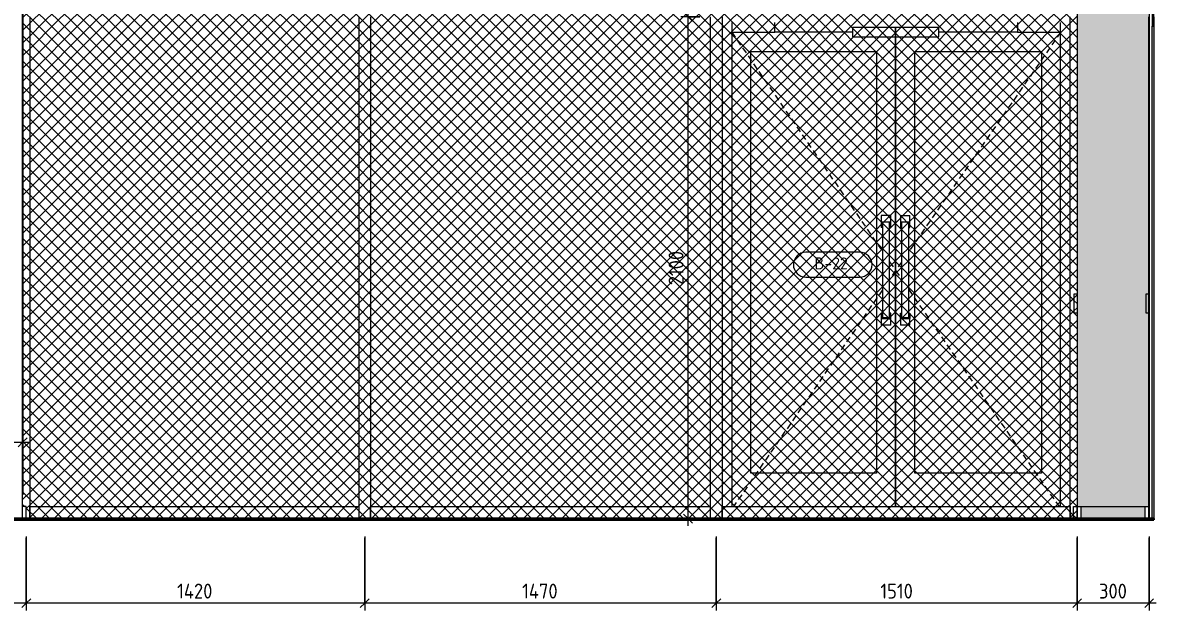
# Model space of a CAD drawing. Header units: millimetres. Extents: x 98018 to 155899, y -1987 to 21700.
# Drawn here: x 137976 to 142716, y 3816 to 6275 of the extents above; entities that cross this region are included whole.
import ezdxf

# ---------------------------------------------------------------- set-up
doc = ezdxf.new("R2010")
doc.units = ezdxf.units.MM
doc.linetypes.add('200_ШТРИХ_ш1п0_6_', pattern=[40, 25, -15])
for name, color, linetype, lineweight in [('A-ANNO-DIMS', 7, 'Continuous', 9), ('A-ANNO-DIMS-25', 7, 'Continuous', 9), ('A-DOOR', 7, 'Continuous', 9), ('A-DOOR-2', 7, '200_ШТРИХ_ш1п0_6_', 9), ('A-DOOR-FRAM-1', 7, 'Continuous', 9), ('A-DOOR-FRAM-2', 7, 'Continuous', 18), ('A-DOOR-IDEN', 7, 'Continuous', 9), ('A-GENM', 7, 'Continuous', 9), ('A-GLAZ-CWMG', 7, 'Continuous', 9), ('A-WALL-PATT', 7, 'Continuous', 9), ('I-WALL', 7, 'Continuous', 9), ('Электрические приборы', 7, 'Continuous', 9)]:
    doc.layers.add(name, color=color, linetype=linetype, lineweight=lineweight)
for name, color, linetype, lineweight, true_color in [('A-FLOR-FNSH-2', 7, 'Continuous', 30, 0x3c3c3c), ('A-WALL-5', 7, 'Continuous', 30, 0x3c3c3c), ('I-FURN-4', 7, 'Continuous', 9, 0xc0c0c0), ('I-FURN-9', 9, 'Continuous', 9, 0x808080)]:
    doc.layers.add(name, color=color, linetype=linetype, lineweight=lineweight, true_color=true_color)
doc.styles.add('GOST Common_1', font='GOST_Common.ttf', dxfattribs={"height": 50})
doc.styles.add('ISOCPEUR_1', font='isocpeur.ttf', dxfattribs={"width": 0.9, "height": 62.5})
doc.dimstyles.new('ISO-2_5_0_9К_БОЛЬШОЙ_1', dxfattribs={"dimscale": 304.8, "dimtxt": 62.248823, "dimasz": 0.123031, "dimexe": 0.098425, "dimexo": 0.246063, "dimgap": 0, "dimtad": 1, "dimdec": 0, "dimrnd": 10, "dimzin": 0, "dimdsep": 46, "dimtxsty": 'ISOCPEUR_1', "dimblk1": 'OBLIQUE', "dimblk2": 'OBLIQUE', "dimsah": 1, "dimcen": 0.09, "dimdle": 0.098425, "dimazin": 0, "dimtfac": 1, "dimtdec": 4, "dimtix": 1, "dimtmove": 0, "dimatfit": 3, "dimfxl": 1, "dimtvp": 1, "dimtolj": 1, "dimtzin": 0, "dimarcsym": 2})
pattern_1 = [(45, (0, 0), (-26.516504, 26.516504), []), (135, (0, 0), (-26.516504, -26.516504), [])]

# ---------------------------------------------------------------- blocks, each defined once
blk = doc.blocks.new('110_Дверь_СКБ_1Ст_Внутренняя1 - Д-3б_п_ 1100x2100h_много всего 2-32816779-Развертка 2_49-3')
at = {"layer": 'A-DOOR-FRAM-1'}
for points in [[(-100800, 6260), (-100800, 6300), (-100808, 6300), (-100808, 6260)], [(-100800, 4200), (-100800, 6260), (-100808, 6260), (-100808, 4200)]]:
    blk.add_hatch(color=256, dxfattribs=at).paths.add_polyline_path(points)
for p, q in [((-100808, 4200), (-100808, 6260)), ((-100800, 6250), (-100800, 4214))]:
    blk.add_line(p, q, dxfattribs=at)
at = {"layer": 'A-DOOR-FRAM-2'}
for p, q in [((-100808, 6330), (-100808, 6260)), ((-100800, 6330), (-100808, 6330)), ((-100800, 6260), (-100800, 6330)), ((-100808, 6260), (-100800, 6260)), ((-100799.9, 6300), (-100800, 6300)), ((-100800, 6300), (-100800, 6250)), ((-100799.9, 6300), (-100800, 6300)), ((-100800, 6300), (-100800, 6260)), ((-100800, 6260), (-100799.9, 6260)), ((-100800, 6250), (-100799.9, 6250)), ((-100800, 4214), (-100800, 4200)), ((-100799.9, 4214), (-100800, 4214)), ((-100800, 4200), (-100799.9, 4200))]:
    blk.add_line(p, q, dxfattribs=at)
blk = doc.blocks.new('Плинтус - Плинтус светлый _сад_-33474881-Развертка 2_49-3')
at = {"layer": 'A-GENM'}
for p, q in [((-105530, 4200), (-105530, 4250)), ((-105515, 4250), (-105530, 4250)), ((-105515, 4200), (-105515, 4250))]:
    blk.add_line(p, q, dxfattribs=at)
blk = doc.blocks.new('Плинтус - Плинтус светлый _сад_-32863608-Развертка 2_49-3')
at = {"layer": 'A-GENM'}
for p, q in [((-101136, 4250), (-101122, 4250)), ((-101136, 4200), (-101136, 4250)), ((-101122, 4250), (-101121, 4250)), ((-101121, 4250), (-101121, 4200)), ((-101122, 4200), (-101136, 4200))]:
    blk.add_line(p, q, dxfattribs=at)
blk = doc.blocks.new('Плинтус - Плинтус светлый _сад_-32863604-Развертка 2_49-3')
at = {"layer": 'A-GENM'}
blk.add_hatch(color=256, dxfattribs=at).paths.add_polyline_path([(-100836, 4200), (-100836, 4250), (-101106, 4250), (-101106, 4200), (-101100, 4200)])
for p, q in [((-101121, 4200), (-101121, 4250)), ((-101121, 4250), (-101106, 4250)), ((-101106, 4250), (-100836, 4250)), ((-101106, 4250), (-101106, 4200))]:
    blk.add_line(p, q, dxfattribs=at)
blk = doc.blocks.new('Плинтус - Плинтус светлый _сад_-32863606-Развертка 2_49-3')
at = {"layer": 'A-GENM'}
for p, q in [((-100836, 4250), (-100821, 4250)), ((-100836, 4200), (-100836, 4250))]:
    blk.add_line(p, q, dxfattribs=at)
blk = doc.blocks.new('Switch1 - Svitch х1-27451173-Развертка 2_49-3')
at = {"layer": 'Электрические приборы'}
blk.add_hatch(color=256, dxfattribs=at).paths.add_polyline_path([(-100821, 5059), (-100821, 5141), (-100833, 5141), (-100833, 5059)])
for p, q in [((-100833, 5059), (-100833, 5141)), ((-100833, 5141), (-100821, 5141)), ((-100821, 5059), (-100833, 5059))]:
    blk.add_line(p, q, dxfattribs=at)
blk = doc.blocks.new('Switch1 - Svitch х1-V57-Развертка 2_49-3')
at = {"layer": 'Электрические приборы'}
for p, q in [((-101133, 5059), (-101133, 5141)), ((-101133, 5141), (-101121, 5141)), ((-101121, 5059), (-101133, 5059))]:
    blk.add_line(p, q, dxfattribs=at)
blk = doc.blocks.new('Мебель_универсальная - Штора-32477110-Развертка 2_49-3')
at = {"layer": 'I-FURN-9'}
h = blk.add_hatch(dxfattribs=at)
h.set_pattern_fill('FP_22', color=256, style=0, pattern_type=2)
h.set_pattern_definition(pattern_1)
h.paths.add_polyline_path([(-105515, 4200), (-101136, 4200), (-101136, 4250), (-101121, 4250), (-101121, 5059), (-101133, 5059), (-101133, 5141), (-101121, 5141), (-101121, 7625), (-101150, 7625), (-101150, 6325), (-102605, 6325), (-102605, 7625), (-102655, 7625), (-102655, 6325), (-104075, 6325), (-104075, 7625), (-104125, 7625), (-104125, 6325), (-105500, 6325), (-105500, 7625), (-105529, 7625), (-105529, 4300), (-105530, 4300), (-105530, 4250), (-105515, 4250)])
h.paths.add_polyline_path([(-102485, 4250), (-102605, 4250), (-102605, 6275), (-101150, 6275), (-101150, 4250), (-102056.2, 4250)])
h.paths.add_polyline_path([(-102655, 4250), (-104075, 4250), (-104075, 6275), (-102655, 6275), (-102655, 5186.4)])
h.paths.add_polyline_path([(-104125, 4250), (-105500, 4250), (-105500, 6275), (-104125, 6275), (-104125, 6178)])
h = blk.add_hatch(dxfattribs=at)
h.set_pattern_fill('FP_22', color=256, style=0, pattern_type=2)
h.set_pattern_definition(pattern_1)
h.paths.add_polyline_path([(-101121, 4200), (-101121, 4250), (-101136, 4250), (-101136, 4200)])
h.paths.add_polyline_path([(-104075, 4250), (-102655, 4250), (-102655, 6275), (-104075, 6275), (-104075, 6178)])
h.paths.add_polyline_path([(-104125, 4250), (-104125, 6275), (-105500, 6275), (-105500, 4250), (-104568.8, 4250)])
h.paths.add_polyline_path([(-102056.2, 4390), (-101960, 4390), (-101960, 6155), (-102485, 6155), (-102485, 4390)])
h.paths.add_polyline_path([(-101742.1, 4390), (-101270, 4390), (-101270, 6155), (-101800, 6155), (-101800, 4390)])
h.paths.add_polyline_path([(-101920, 5010), (-101900, 5010), (-101900, 5060), (-101905, 5060), (-101905, 5417.5), (-101900, 5417.5), (-101900, 5467.5), (-101940, 5467.5), (-101940, 5417.5), (-101935, 5417.5), (-101935, 5060), (-101940, 5060), (-101940, 5010), (-101925.2, 5010)])
h.paths.add_polyline_path([(-101830, 5010), (-101820, 5010), (-101820, 5060), (-101825, 5060), (-101825, 5417.5), (-101820, 5417.5), (-101820, 5467.5), (-101860, 5467.5), (-101859.9, 5417.5), (-101855, 5417.5), (-101855, 5060), (-101860, 5060), (-101859.9, 5010), (-101834.8, 5010)])
h.paths.add_polyline_path([(-101428.1, 6325), (-101150, 6325), (-101150, 7625), (-102605, 7625), (-102605, 6325), (-102056.2, 6325)])
h.paths.add_polyline_path([(-102655, 6325), (-102655, 7625), (-104075, 7625), (-104075, 6325), (-103312.5, 6325)])
h.paths.add_polyline_path([(-104568.8, 6325), (-104125, 6325), (-104125, 7625), (-105500, 7625), (-105500, 6325)])
h = blk.add_hatch(dxfattribs=at)
h.set_pattern_fill('FP_22', color=256, style=0, pattern_type=2)
h.set_pattern_definition(pattern_1)
h.paths.add_polyline_path([(-102605, 4250), (-101150, 4250), (-101150, 6275), (-102605, 6275), (-102605, 4390)])
h.paths.add_polyline_path([(-101960, 4390), (-102485, 4390), (-102485, 6155), (-101960, 6155), (-101960, 4442.7)])
h.paths.add_polyline_path([(-101742.1, 4390), (-101800, 4390), (-101800, 6155), (-101270, 6155), (-101270, 4390), (-101428.1, 4390)])
h.paths.add_polyline_path([(-101920, 5010), (-101940, 5010), (-101940, 5060), (-101935, 5060), (-101935, 5417.5), (-101940, 5417.5), (-101940, 5467.5), (-101900, 5467.5), (-101900, 5417.5), (-101905, 5417.5), (-101905, 5060), (-101900, 5060), (-101900, 5010), (-101914.8, 5010)])
h.paths.add_polyline_path([(-101860, 5010), (-101859.9, 5060), (-101855, 5060), (-101855, 5417.5), (-101860, 5417.5), (-101859.9, 5467.5), (-101820, 5467.5), (-101820, 5417.5), (-101825, 5417.5), (-101825, 5060), (-101820, 5060), (-101820, 5010), (-101859.9, 5010)])
h = blk.add_hatch(dxfattribs=at)
h.set_pattern_fill('FP_22', color=256, style=0, pattern_type=2)
h.set_pattern_definition(pattern_1)
h.paths.add_polyline_path([(-101121, 5059), (-101121, 5141), (-101133, 5141), (-101133, 5059)])
at = {"layer": 'I-FURN-4'}
for p, q in [((-105529, 7625), (-101121, 7625)), ((-101121, 7625), (-105529, 7625)), ((-105530, 4250), (-105530, 4300)), ((-104568.8, 4200), (-101428.1, 4200))]:
    blk.add_line(p, q, dxfattribs=at)
blk = doc.blocks.new('Прямоугольный импост - Импост структурный с накладкой - 160мм Темный-30756008-Развертка 2_49-3')
at = {"layer": 'A-GLAZ-CWMG'}
blk.add_line((-105500, 6300), (-105500, 4200), dxfattribs=at)
blk = doc.blocks.new('Дверь_Витражная_остекление_ - ВВ-22-32429667-Развертка 2_49-3')
at = {"layer": 'A-DOOR'}
for p, q in [((-102565, 6275), (-102565, 6235)), ((-102385, 6235), (-102385, 6275)), ((-101370, 6275), (-101370, 6235)), ((-101190, 6235), (-101190, 6275)), ((-102565, 6235), (-102565, 4250)), ((-102565, 6235), (-102385, 6235)), ((-102060, 6235), (-102385, 6235)), ((-102060, 6255), (-102060, 6215)), ((-101880, 6255), (-102060, 6255)), ((-102060, 6215), (-101880, 6215)), ((-101700, 6255), (-101880, 6255)), ((-101880, 6255), (-101880, 6215)), ((-101880, 6215), (-101880, 6255)), ((-101880, 6215), (-101880, 4250)), ((-101880, 6215), (-101700, 6215)), ((-101880, 4250), (-101880, 6215)), ((-101700, 6215), (-101700, 6255)), ((-101370, 6235), (-101700, 6235)), ((-101370, 6235), (-101190, 6235)), ((-101190, 4250), (-101190, 6235)), ((-102485, 4390), (-102485, 6155)), ((-102485, 6155), (-101960, 6155)), ((-101960, 6155), (-101960, 4390)), ((-101800, 4390), (-101800, 6155)), ((-101800, 6155), (-101270, 6155)), ((-101270, 6155), (-101270, 4390)), ((-101940, 5467.5), (-101940, 5440)), ((-101900, 5467.5), (-101940, 5467.5)), ((-101900, 5440), (-101900, 5467.5)), ((-101860, 5467.5), (-101860, 5440)), ((-101860, 5467.5), (-101820, 5467.5)), ((-101820, 5440), (-101820, 5467.5)), ((-101900, 5440), (-101940, 5440)), ((-101940, 5440), (-101940, 5417.5)), ((-101935, 5417.5), (-101940, 5417.5)), ((-101935, 5440), (-101935, 5040)), ((-101905, 5040), (-101905, 5440)), ((-101900, 5417.5), (-101905, 5417.5)), ((-101900, 5417.5), (-101900, 5440)), ((-101820, 5440), (-101860, 5440)), ((-101860, 5440), (-101860, 5417.5)), ((-101860, 5417.5), (-101855, 5417.5)), ((-101855, 5440), (-101855, 5040)), ((-101825, 5040), (-101825, 5440)), ((-101825, 5417.5), (-101820, 5417.5)), ((-101820, 5417.5), (-101820, 5440)), ((-101935, 5060), (-101940, 5060)), ((-101940, 5060), (-101940, 5037.5)), ((-101940, 5037.5), (-101940, 5010)), ((-101940, 5037.5), (-101925.2, 5037.5)), ((-101905, 5040), (-101935, 5040)), ((-101925.2, 5037.5), (-101920, 5037.5)), ((-101920, 5037.5), (-101900, 5037.5)), ((-101900, 5060), (-101905, 5060)), ((-101900, 5037.5), (-101900, 5060)), ((-101900, 5010), (-101900, 5037.5)), ((-101860, 5037.5), (-101860, 5060)), ((-101860, 5060), (-101855, 5060)), ((-101860, 5037.5), (-101860, 5010)), ((-101860, 5037.5), (-101820, 5037.5)), ((-101825, 5040), (-101855, 5040)), ((-101825, 5060), (-101820, 5060)), ((-101820, 5060), (-101820, 5037.5)), ((-101820, 5010), (-101820, 5037.5)), ((-101900, 5010), (-101940, 5010)), ((-101820, 5010), (-101860, 5010)), ((-101960, 4390), (-102485, 4390)), ((-101270, 4390), (-101800, 4390))]:
    blk.add_line(p, q, dxfattribs=at)
at = {"layer": 'A-DOOR-2'}
for p, q in [((-102565, 6235), (-101935, 5317.6)), ((-101190, 6235), (-101825, 5317)), ((-101905, 5273.9), (-101880, 5237.5)), ((-101855, 5273.6), (-101880, 5237.5)), ((-101880, 5237.5), (-101905, 5201.1)), ((-101880, 5237.5), (-101855, 5201.4)), ((-101935, 5157.4), (-102558.1, 4250)), ((-101825, 5158), (-101196.9, 4250))]:
    blk.add_line(p, q, dxfattribs=at)
blk = doc.blocks.new('Прямоугольный импост - Импост структурный с накладкой - 160мм Темный-30755595-Развертка 2_49-3')
at = {"layer": 'A-GLAZ-CWMG'}
blk.add_line((-101150, 4200), (-101150, 6300), dxfattribs=at)
blk = doc.blocks.new('Прямоугольный импост - Импост структурный с накладкой - 160мм Темный-32427249-Развертка 2_49-3')
at = {"layer": 'A-GLAZ-CWMG'}
for p, q in [((-105500, 4200), (-105500, 4250)), ((-105500, 4250), (-104125, 4250)), ((-104125, 4250), (-104125, 4200)), ((-105500, 4200), (-104125, 4200))]:
    blk.add_line(p, q, dxfattribs=at)
blk = doc.blocks.new('Прямоугольный импост - Импост структурный с накладкой - 160мм Темный-32427025-Развертка 2_49-3')
at = {"layer": 'A-GLAZ-CWMG'}
for p, q in [((-102605, 4200), (-102605, 4250)), ((-102605, 4250), (-101150, 4250)), ((-101150, 4250), (-101150, 4200)), ((-102605, 4200), (-101150, 4200))]:
    blk.add_line(p, q, dxfattribs=at)
blk = doc.blocks.new('Прямоугольный импост - Импост структурный с накладкой - 160мм Темный-32427244-Развертка 2_49-3')
at = {"layer": 'A-GLAZ-CWMG'}
for p, q in [((-102655, 6300), (-102655, 4200)), ((-102605, 6300), (-102605, 4200)), ((-102605, 4200), (-102655, 4200))]:
    blk.add_line(p, q, dxfattribs=at)
blk = doc.blocks.new('Прямоугольный импост - Импост структурный с накладкой - 160мм Темный-32427250-Развертка 2_49-3')
at = {"layer": 'A-GLAZ-CWMG'}
for p, q in [((-104075, 4200), (-104075, 4250)), ((-104075, 4250), (-102655, 4250)), ((-102655, 4250), (-102655, 4200)), ((-104075, 4200), (-102655, 4200))]:
    blk.add_line(p, q, dxfattribs=at)
blk = doc.blocks.new('Прямоугольный импост - Импост структурный с накладкой - 160мм Темный-30755591-Развертка 2_49-3')
at = {"layer": 'A-GLAZ-CWMG'}
for p, q in [((-104125, 6300), (-104125, 4200)), ((-104075, 6300), (-104075, 4200)), ((-104075, 4200), (-104125, 4200))]:
    blk.add_line(p, q, dxfattribs=at)
blk = doc.blocks.new('DIMBLOCK27-Развертка 2_49-3')
at = {"layer": 'A-ANNO-DIMS-25'}
for p, q in [((142385, 4125), (142385, 3816.2)), ((142686, 4125), (142686, 3816.2)), ((142385, 3846.2), (142385, 4120)), ((142686, 3846.2), (142686, 4120)), ((142716, 3846.2), (142385, 3846.2))]:
    blk.add_line(p, q, dxfattribs=at)
at = {"layer": 'A-ANNO-DIMS-25', "lineweight": 20}
for p, q in [((142385, 3846.2), (142366.3, 3827.5)), ((142385, 3846.2), (142403.8, 3865)), ((142686, 3846.2), (142667.3, 3827.5)), ((142686, 3846.2), (142704.8, 3865))]:
    blk.add_line(p, q, dxfattribs=at)
at = {"layer": 'A-ANNO-DIMS-25', "color": 0, "insert": (142476.3, 3927.9), "char_height": 62.5, "width": 142.215, "attachment_point": 1, "line_spacing_factor": 1.149209, "style": 'ISOCPEUR_1'}
blk.add_mtext('300', dxfattribs=at)
blk = doc.blocks.new('_Oblique')
at = {"color": 0, "linetype": 'ByBlock', "lineweight": -2}
blk.add_line((-0.5, -0.5), (0.5, 0.5), dxfattribs=at)
blk = doc.blocks.new('DIMBLOCK28-Развертка 2_49-3')
at = {"layer": 'A-ANNO-DIMS-25'}
for p, q in [((140876, 4125), (140876, 3816.2)), ((142385, 4125), (142385, 3816.2)), ((140876, 3846.2), (140876, 4120)), ((142385, 3846.2), (142385, 4120)), ((142385, 3846.2), (140876, 3846.2))]:
    blk.add_line(p, q, dxfattribs=at)
at = {"layer": 'A-ANNO-DIMS-25', "lineweight": 20}
for p, q in [((140876, 3846.2), (140857.3, 3827.5)), ((140876, 3846.2), (140894.8, 3865)), ((142385, 3846.2), (142366.3, 3827.5)), ((142385, 3846.2), (142403.8, 3865))]:
    blk.add_line(p, q, dxfattribs=at)
at = {"layer": 'A-ANNO-DIMS-25', "color": 0, "insert": (141562.3, 3927.9), "char_height": 62.5, "width": 163.762, "attachment_point": 1, "line_spacing_factor": 1.149209, "style": 'ISOCPEUR_1'}
blk.add_mtext('1510', dxfattribs=at)
blk = doc.blocks.new('DIMBLOCK29-Развертка 2_49-3')
at = {"layer": 'A-ANNO-DIMS-25'}
for p, q in [((139406, 4125), (139406, 3816.2)), ((140876, 4125), (140876, 3816.2)), ((139406, 3846.2), (139406, 4120)), ((140876, 3846.2), (140876, 4120)), ((140876, 3846.2), (139406, 3846.2))]:
    blk.add_line(p, q, dxfattribs=at)
at = {"layer": 'A-ANNO-DIMS-25', "lineweight": 20}
for p, q in [((139406, 3846.2), (139387.3, 3827.5)), ((139406, 3846.2), (139424.8, 3865)), ((140876, 3846.2), (140857.3, 3827.5)), ((140876, 3846.2), (140894.8, 3865))]:
    blk.add_line(p, q, dxfattribs=at)
at = {"layer": 'A-ANNO-DIMS-25', "color": 0, "insert": (140064.4, 3927.9), "char_height": 62.5, "width": 183.873, "attachment_point": 1, "line_spacing_factor": 1.149209, "style": 'ISOCPEUR_1'}
blk.add_mtext('1470', dxfattribs=at)
blk = doc.blocks.new('DIMBLOCK30-Развертка 2_49-3')
at = {"layer": 'A-ANNO-DIMS-25'}
for p, q in [((137991, 4125), (137991, 3816.2)), ((139406, 4125), (139406, 3816.2)), ((137991, 3846.2), (137991, 4120)), ((139406, 3846.2), (139406, 4120)), ((139406, 3846.2), (137991, 3846.2))]:
    blk.add_line(p, q, dxfattribs=at)
at = {"layer": 'A-ANNO-DIMS-25', "lineweight": 20}
for p, q in [((137991, 3846.2), (137972.3, 3827.5)), ((137991, 3846.2), (138009.8, 3865)), ((139406, 3846.2), (139387.3, 3827.5)), ((139406, 3846.2), (139424.8, 3865))]:
    blk.add_line(p, q, dxfattribs=at)
at = {"layer": 'A-ANNO-DIMS-25', "color": 0, "insert": (138621.9, 3927.9), "char_height": 62.5, "width": 183.873, "attachment_point": 1, "line_spacing_factor": 1.149209, "style": 'ISOCPEUR_1'}
blk.add_mtext('1420', dxfattribs=at)
blk = doc.blocks.new('DIMBLOCK31-Развертка 2_49-3')
at = {"layer": 'A-ANNO-DIMS-25'}
for p, q in [((137991, 4125), (137991, 3816.2)), ((133955, 4120), (133955, 3816.2)), ((133955, 3846.2), (133955, 4120)), ((137991, 3846.2), (137991, 4120)), ((137991, 3846.2), (133955, 3846.2))]:
    blk.add_line(p, q, dxfattribs=at)
at = {"layer": 'A-ANNO-DIMS-25', "lineweight": 20}
for p, q in [((133955, 3846.2), (133936.3, 3827.5)), ((133955, 3846.2), (133973.8, 3865)), ((137991, 3846.2), (137972.3, 3827.5)), ((137991, 3846.2), (138009.8, 3865))]:
    blk.add_line(p, q, dxfattribs=at)
at = {"layer": 'A-ANNO-DIMS-25', "color": 0, "insert": (135888, 3927.9), "char_height": 62.5, "width": 203.985, "attachment_point": 1, "line_spacing_factor": 1.149209, "style": 'ISOCPEUR_1'}
blk.add_mtext('4040', dxfattribs=at)
blk = doc.blocks.new('М_двери - Типоразмер_рамка-25223575-Развертка 2_49-3')
at = {"layer": 'A-DOOR-IDEN'}
for p, q in [((-102030.7, 5314.5), (-102255.5, 5314.5)), ((-102255.5, 5210.5), (-102030.7, 5210.5))]:
    blk.add_line(p, q, dxfattribs=at)
for centre, start, end in [((-102255.5, 5262.5), 90, 270), ((-102030.7, 5262.5), 270, 90)]:
    blk.add_arc(centre, 52, start, end, dxfattribs=at)
blk = doc.blocks.new('DIMBLOCK34-Развертка 2_49-3')
at = {"layer": 'A-ANNO-DIMS-25', "lineweight": 20}
for p, q in [((140758.4, 6300), (140739.7, 6318.7)), ((140758.4, 6300), (140777.2, 6281.2)), ((140758.4, 4200), (140739.7, 4218.7)), ((140758.4, 4200), (140777.2, 4181.2))]:
    blk.add_line(p, q, dxfattribs=at)
at = {"layer": 'A-ANNO-DIMS-25'}
for p, q in [((140758.4, 4170), (140758.4, 6330)), ((140806.9, 6300), (140728.4, 6300)), ((140758.4, 6300), (140806.9, 6300)), ((140806.9, 4200), (140728.4, 4200)), ((140758.4, 4200), (140806.9, 4200))]:
    blk.add_line(p, q, dxfattribs=at)
at = {"layer": 'A-ANNO-DIMS-25', "color": 0, "insert": (140676.8, 5176.4), "char_height": 62.5, "width": 176.691, "attachment_point": 1, "rotation": 90, "line_spacing_factor": 1.149209, "style": 'ISOCPEUR_1'}
blk.add_mtext('2100', dxfattribs=at)
blk = doc.blocks.new('DIMBLOCK36-Развертка 2_49-3')
at = {"layer": 'A-ANNO-DIMS-25', "lineweight": 20}
for p, q in [((135971, 4519.5), (135952.3, 4500.8)), ((135971, 4519.5), (135989.8, 4538.3)), ((137976, 4519.5), (137957.3, 4500.8)), ((137976, 4519.5), (137994.8, 4538.3))]:
    blk.add_line(p, q, dxfattribs=at)
at = {"layer": 'A-ANNO-DIMS-25'}
for p, q in [((135971, 4471), (135971, 4549.5)), ((135971, 4519.5), (138006, 4519.5)), ((135971, 4519.5), (135971, 4471)), ((137976, 4471), (137976, 4549.5)), ((137976, 4519.5), (137976, 4471))]:
    blk.add_line(p, q, dxfattribs=at)
at = {"layer": 'A-ANNO-DIMS-25', "color": 0, "insert": (136899.9, 4601.2), "char_height": 62.5, "width": 176.691, "attachment_point": 1, "line_spacing_factor": 1.149209, "style": 'ISOCPEUR_1'}
blk.add_mtext('2010', dxfattribs=at)

msp = doc.modelspace()

# ---------------------------------------------------------------- hatches: boundary and pattern name
at = {"layer": 'A-WALL-PATT'}
msp.add_hatch(color=256, dxfattribs=at).paths.add_polyline_path([(142685, 4250), (142685, 5059), (142673, 5059), (142673, 5141), (142685, 5141), (142685, 8100), (142385, 8100), (142385, 4250), (142670, 4250)])

# ---------------------------------------------------------------- linework, layer by layer
at = {"layer": 'A-FLOR-FNSH-2'}
for p, q in [((136352.4, 4195), (142706.1, 4195)), ((142706.1, 4200), (136371, 4200))]:
    msp.add_line(p, q, dxfattribs=at)
at = {"layer": 'A-WALL-5'}
msp.add_line((142706, 4200), (142706, 4194.8), dxfattribs=at)
at = {"layer": 'I-WALL'}
for p, q in [((142686, 8161.2), (142686, 4200)), ((137976, 4250), (137976, 8100)), ((142385, 8100), (142385, 4200)), ((137977, 7650), (137977, 4300)), ((142685, 4200), (142685, 6300)), ((137977, 4300), (137976, 4300))]:
    msp.add_line(p, q, dxfattribs=at)

# ---------------------------------------------------------------- block references
at = {"layer": 'A-DOOR'}
msp.add_blockref('Дверь_Витражная_остекление_ - ВВ-22-32429667-Развертка 2_49-3', (243506, 0), dxfattribs=at)
at = {"layer": 'A-DOOR-FRAM-1'}
msp.add_blockref('110_Дверь_СКБ_1Ст_Внутренняя1 - Д-3б_п_ 1100x2100h_много всего 2-32816779-Развертка 2_49-3', (243506, 0), dxfattribs=at)
at = {"layer": 'A-DOOR-IDEN'}
msp.add_blockref('М_двери - Типоразмер_рамка-25223575-Развертка 2_49-3', (243506, 0), dxfattribs=at)
at = {"layer": 'A-GENM'}
for name in ['Плинтус - Плинтус светлый _сад_-33474881-Развертка 2_49-3', 'Плинтус - Плинтус светлый _сад_-32863608-Развертка 2_49-3', 'Плинтус - Плинтус светлый _сад_-32863604-Развертка 2_49-3', 'Плинтус - Плинтус светлый _сад_-32863606-Развертка 2_49-3']:
    msp.add_blockref(name, (243506, 0), dxfattribs=at)
at = {"layer": 'A-GLAZ-CWMG'}
for name in ['Прямоугольный импост - Импост структурный с накладкой - 160мм Темный-30756008-Развертка 2_49-3', 'Прямоугольный импост - Импост структурный с накладкой - 160мм Темный-30755591-Развертка 2_49-3', 'Прямоугольный импост - Импост структурный с накладкой - 160мм Темный-32427244-Развертка 2_49-3', 'Прямоугольный импост - Импост структурный с накладкой - 160мм Темный-30755595-Развертка 2_49-3', 'Прямоугольный импост - Импост структурный с накладкой - 160мм Темный-32427249-Развертка 2_49-3', 'Прямоугольный импост - Импост структурный с накладкой - 160мм Темный-32427250-Развертка 2_49-3', 'Прямоугольный импост - Импост структурный с накладкой - 160мм Темный-32427025-Развертка 2_49-3']:
    msp.add_blockref(name, (243506, 0), dxfattribs=at)
at = {"layer": 'I-FURN-4'}
msp.add_blockref('Мебель_универсальная - Штора-32477110-Развертка 2_49-3', (243506, 0), dxfattribs=at)
at = {"layer": 'Электрические приборы'}
for name in ['Switch1 - Svitch х1-V57-Развертка 2_49-3', 'Switch1 - Svitch х1-27451173-Развертка 2_49-3']:
    msp.add_blockref(name, (243506, 0), dxfattribs=at)

# ---------------------------------------------------------------- texts
at = {"layer": 'A-DOOR-IDEN', "char_height": 50, "attachment_point": 1, "style": 'GOST Common_1'}
for s, insert, width in [('\\fGOST Common|b0|i0|c204|p34|;В', (141287.1, 5292.8), 50.105), ('-22', (141328.4, 5292.8), 132.278)]:
    msp.add_mtext(s, dxfattribs=dict(at, insert=insert, width=width))

# ---------------------------------------------------------------- dimensions: what is measured, and where the dimension line sits
at = {"layer": 'A-ANNO-DIMS'}
dim = msp.add_linear_dim(base=(140758.4, 6300), p1=(140731.9, 4200), p2=(140731.9, 6300), angle=90, dimstyle='ISO-2_5_0_9К_БОЛЬШОЙ_1', override={"dimpost": '<>', "dimfxl": 2100}, dxfattribs=at)
dim.commit()
dim.dimension.update_dxf_attribs({"geometry": 'DIMBLOCK34-Развертка 2_49-3', "text_midpoint": (140727.2, 5250)})
for base, p1, p2, override, picture, middle in [((137976, 4519.5), (135971, 4546), (137976, 4546), {"dimpost": '<>', "dimfxl": 2005}, 'DIMBLOCK36-Развертка 2_49-3', (136973.5, 4550.8)), ((133955, 3846.2), (137991, 4200), (133955, 4195), {"dimpost": '<>', "dimfxl": 4036.003097}, 'DIMBLOCK31-Развертка 2_49-3', (135973, 3877.5)), ((137991, 3846.2), (139406, 4200), (137991, 4200), {"dimpost": '<>', "dimfxl": 1415}, 'DIMBLOCK30-Развертка 2_49-3', (138698.5, 3877.5)), ((139406, 3846.2), (140876, 4200), (139406, 4200), {"dimpost": '<>', "dimfxl": 1470}, 'DIMBLOCK29-Развертка 2_49-3', (140141, 3877.5)), ((140876, 3846.2), (142385, 4200), (140876, 4200), {"dimpost": '<>', "dimfxl": 1508.999982}, 'DIMBLOCK28-Развертка 2_49-3', (141630.5, 3877.5)), ((142385, 3846.2), (142686, 4200), (142385, 4200), {"dimpost": '<>', "dimfxl": 301.000018}, 'DIMBLOCK27-Развертка 2_49-3', (142535.5, 3877.5))]:
    dim = msp.add_linear_dim(base=base, p1=p1, p2=p2, dimstyle='ISO-2_5_0_9К_БОЛЬШОЙ_1', override=override, dxfattribs=at)
    dim.commit()
    dim.dimension.update_dxf_attribs({"geometry": picture, "text_midpoint": middle})

doc.saveas('drawing.dxf')
